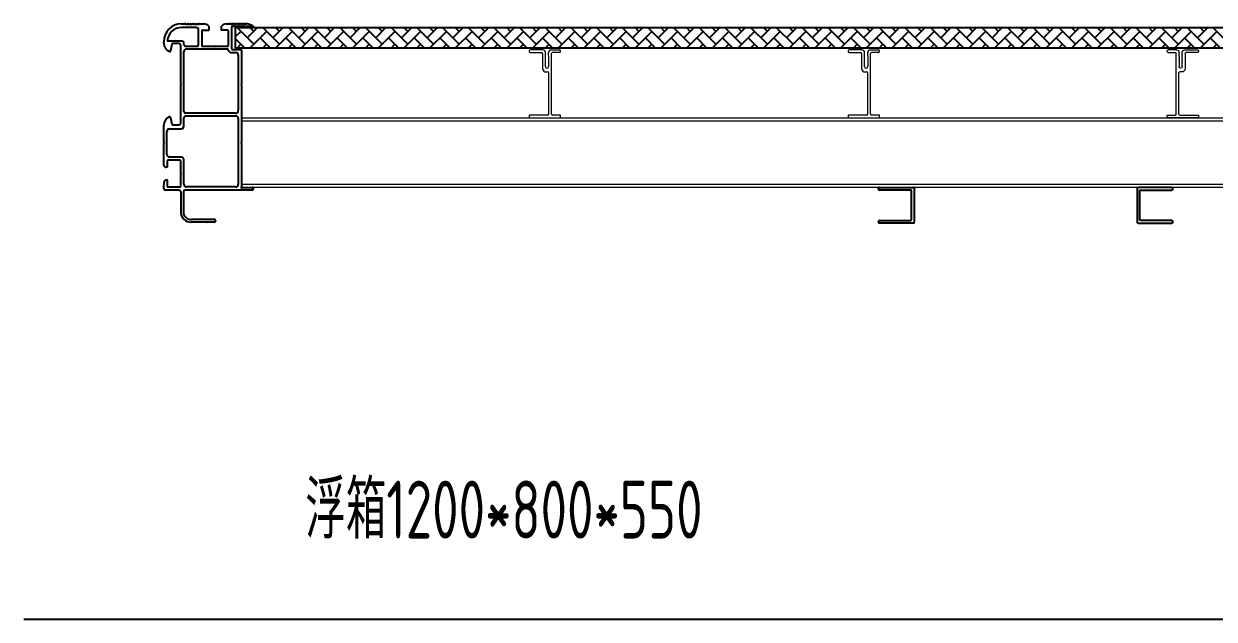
# Model space of a CAD drawing. Header units: millimetres. Extents: x -1714232 to -1367445, y 901519 to 1531173.
# Drawn here: x -1670104 to -1668772, y 920570 to 921236 of the extents above; entities that cross this region are included whole.
import ezdxf

# ---------------------------------------------------------------- set-up
doc = ezdxf.new("R2010")
doc.units = ezdxf.units.MM
doc.header["$LTSCALE"] = 1000
doc.layers.get('0').update_dxf_attribs({"linetype": 'CONTINUOUS'})
for name, color, linetype in [('_TCH_MASK', 7, 'CONTINUOUS'), ('PUB_DIM', 3, 'CONTINUOUS'), ('中实线', 1, 'CONTINUOUS'), ('粗实线', 3, 'CONTINUOUS'), ('结构', 1, 'CONTINUOUS')]:
    doc.layers.add(name, color=color, linetype=linetype)
doc.styles.get("Standard").update_dxf_attribs({"font": 'tssdeng.shx', "width": 0.7, "bigfont": 'hztxt.shx'})

# ---------------------------------------------------------------- blocks, each defined once
blk = doc.blocks.new('A$C49B369EF')
at = {"color": 8}
for p, q in [((4.041640294133686, 203.0425471271446), (20.5074635368801, 203.0425471271446)), ((22.50746353686554, 123.9999363086099), (22.50746353686554, 190.9999363086099))]:
    blk.add_line(p, q, dxfattribs=at)
at = {"color": 3}
for p, q in [((17.00346353683562, 35.9999363086099), (2.007634242123459, 35.9999363086099)), ((19.00346353683562, 33.9999363086099), (19.00346353683562, 11.99993630849349)), ((22.00346353683562, 33.9999363086099), (22.00346353685018, 11.99993630849349)), ((57.00363423996896, 2.999936308478937), (31.00346353683562, 2.999936308464385)), ((58.00363423996896, 1.999936308478937), (58.00363423996896, 0.9999363084789366)), ((47.41870617600216, -6.36914919596e-05), (31.00346353683562, -6.36915065115e-05)), ((57.00363423996896, -6.36914919596e-05), (48.58439160093258, -6.36914919596e-05))]:
    blk.add_line(p, q, dxfattribs=at)
at = {"color": 8, "ltscale": 0.5}
blk.add_arc((20.5074635368801, 201.0425471271446), 2, 0, 90, dxfattribs=at)
at = {"color": 3}
for centre, radius, start, end in [((2.007634242123459, 37.9999363086099), 2, 180, 270), ((17.00346353683562, 33.9999363086099), 2, 0, 90), ((31.00346353683562, 11.99993630849349), 12, 180, 270), ((31.00346353683562, 11.99993630849349), 9, 180, 270), ((57.00363423996896, 1.999936308478937), 1, 0, 90), ((57.00363423996896, 0.9999363084789366), 1, 270, 0)]:
    blk.add_arc(centre, radius, start, end, dxfattribs=at)
at = {"color": 3, "ltscale": 0.5}
blk.add_arc((24.00346353683562, 33.9999363086099), 2, 90, 180, dxfattribs=at)
at = {"layer": '中实线', "color": 8, "linetype": 'ByBlock', "ltscale": 0.5}
for p, q in [((36.00763423996978, 217.9999363084935), (20.00763423996978, 217.9999363084935)), ((20.00763423996978, 217.9999363084935), (20.00763423996978, 217.9999363084935)), ((39.00763423995522, 199.0028401345044), (39.00763423996978, 214.9999363084935)), ((4.041640294133686, 203.0425471271446), (4.041640294133686, 203.0425471271446)), ((22.5074635368801, 199.0158468110603), (22.5074635368801, 201.0425471271446)), ((24.50538249817328, 197.0158478937374), (37.0055532012484, 197.0028412171814)), ((25.50746353686554, 193.9999363086099), (70.60865475439641, 193.9999363086099)), ((75.50763423996978, 189.9999363086099), (80.50763423996978, 189.9999363086099)), ((83.50763423996978, 186.9999363086099), (83.50763423996978, 124.9999363086099)), ((80.50763423996978, 121.9999363086099), (24.50746353686554, 121.9999363086099)), ((22.50746353686554, 107.4991862687893), (22.50746353686554, 116.9999363086099)), ((24.50746353686554, 118.9999363086099), (80.50763423996978, 118.9999363086099)), ((83.50763423996978, 115.9999363086099), (83.50763423996978, 42.4999363086099)), ((3.507634242123459, 75.9999363086099), (3.507634242123459, 101.4991862687893)), ((6.507634242123459, 104.4991862687893), (19.50746353686554, 104.4991862687893)), ((19.50346353685018, 72.9999363086099), (6.507634242123459, 72.9999363086099)), ((22.50346353685018, 42.4999363086099), (22.50346353685018, 69.9999363086099)), ((80.50763423996978, 39.4999363086099), (25.50346353685018, 39.4999363086099))]:
    blk.add_line(p, q, dxfattribs=at)
for centre, radius, start, end in [((19.95658489779453, 202.0544280034956), 15.94559002169862, 89.81656891671368, 176.4472087725914), ((36.00763423996978, 214.9999363084935), 3, 0, 90), ((24.5074635368801, 199.0158468110603), 2, 180, 269.9403826222067), ((25.50746353686554, 190.9999363086099), 3, 90, 180), ((37.00763423995522, 199.0028401345044), 2, 269.9403826222067, 0), ((70.60865475439641, 191.9999363086099), 2, 11.53695903260269, 90), ((75.50763423996978, 192.9999363086099), 3, 191.5369590326027, 270), ((80.50763423996978, 186.9999363086099), 3, 0, 90), ((24.50746353686554, 123.9999363086099), 2, 180, 270), ((80.50763423996978, 124.9999363086099), 3, 270, 0), ((19.50746353686554, 107.4991862687893), 3, 270, 0), ((24.50746353686554, 116.9999363086099), 2, 90, 180), ((80.50763423996978, 115.9999363086099), 3, 0, 90), ((6.507634242123459, 101.4991862687893), 3, 90, 180), ((6.507634242123459, 75.9999363086099), 3, 180, 270), ((19.50346353685018, 69.9999363086099), 3, 0, 90), ((25.50346353685018, 42.4999363086099), 3, 180, 270), ((80.50763423996978, 42.4999363086099), 3, 270, 0)]:
    blk.add_arc(centre, radius, start, end, dxfattribs=at)
at = {"layer": '粗实线', "linetype": 'ByBlock', "ltscale": 0.5}
for p, q in [((20.00763423996978, 221.9999363084935), (24.72987251426093, 221.9999363084935)), ((24.72987251426093, 221.9999363085371), (22.36352504217939, 221.9999363085517)), ((39.89555794575426, 221.9999363084935), (45.00763423996978, 221.9999363084935)), ((42.50763423996978, 213.9999363084935), (42.50763423996978, 197.9999363086099)), ((43.50763423996978, 214.9999363084935), (50.30763423989993, 214.9999363084935)), ((50.50763423996978, 219.4999363084935), (50.50763423996978, 215.1999363085197)), ((64.50763423996978, 215.1999363084906), (64.50763423996978, 219.4999363084789)), ((71.50763423996978, 214.9999363084935), (64.70763424003962, 214.9999363084935)), ((70.00763423996978, 221.9999363084789), (75.11971053418529, 221.9999363084935)), ((72.50763423996978, 197.9999363086099), (72.50763423996978, 213.9999363084935)), ((76.00763423996978, 217.9999363115203), (76.00763423996978, 194.4999363086099)), ((99.80763424001634, 218.9999363115203), (77.00763423996978, 218.9999363115203)), ((90.28539596567862, 221.9999363085371), (92.65174343776016, 221.9999363085517)), ((100.0076342399698, 219.4999363084935), (100.0076342399698, 219.1999363115174)), ((0.0076342399697751, 200.4110826123942), (0.0076342399697751, 201.9999363084935)), ((17.00746355828596, 199.999186269255), (10.11250765685691, 199.999186269255)), ((9.128622618911322, 199.1779884843709), (7.7915192800574, 191.8203840585629)), ((19.00746353686554, 155.0827790210897), (19.00746353686554, 197.9991862849274)), ((43.50763423996978, 196.9999363086099), (56.92479152750457, 196.9999363086099)), ((57.06621288374299, 196.9413576648512), (57.36621288378956, 196.6413576648483)), ((57.64905559626641, 196.6413576648483), (57.94905559619656, 196.9413576648512)), ((58.09047695243498, 196.9999363086099), (71.50763423996978, 196.9999363086099)), ((77.00763423996978, 193.4999363086099), (86.00763423996978, 193.4999363086099)), ((87.00763423996978, 192.4999363086099), (87.00763423996978, 155.0827790210897)), ((19.00746353686554, 110.9991862687893), (19.00746353686554, 153.9170935961447)), ((19.36604218062712, 154.6413576648483), (19.06604218063876, 154.9413576648512)), ((19.06604218063876, 154.0585149523831), (19.36604218062712, 154.3585149523715)), ((86.94905559625477, 154.9413576648512), (86.6490555962082, 154.6413576648483)), ((86.6490555962082, 154.3585149523715), (86.94905559625477, 154.0585149523686)), ((87.00763423996978, 153.9170935961447), (87.00763423996978, 153.9170935961447)), ((87.00763423996978, 153.9170935961447), (87.00763423996978, 89.83240400117938)), ((0.0076342421234585, 89.83240400117938), (0.0076342421234585, 108.5872899264359)), ((7.7915192800574, 117.1779884794814), (9.128622618911322, 109.8203840536735)), ((10.11250765685691, 108.9991862687893), (17.00746353686554, 108.9991862687893)), ((0.0076342421234585, 74.41036614053883), (0.0076342421234585, 88.66671857621986)), ((0.3662128858850338, 89.39098264493805), (0.0662128858966753, 89.69098264494096)), ((0.0662128858966753, 88.80813993245829), (0.3662128858850338, 89.1081399324612)), ((86.94905559625477, 89.69098264494096), (86.6490555962082, 89.39098264493805)), ((86.6490555962082, 89.1081399324612), (86.94905559625477, 88.80813993245829)), ((87.00763423996978, 88.66671857621986), (87.00763423996978, 39.4999363086099)), ((0.0076342421234585, 63.9999363086099), (0.0076342421234585, 74.41036614053883)), ((4.007634242123459, 68.4999363086099), (4.007634242123459, 61.69993630860699)), ((18.00346353685018, 69.4999363086099), (5.007634242123459, 69.4999363086099)), ((19.00346353683562, 55.08277902110422), (19.00346353685018, 68.4999363086099)), ((3.807634242111817, 61.4999363086099), (2.507634242123459, 61.4999363086099)), ((19.00346353685018, 40.4999363086099), (19.00346353683562, 53.91709359611559)), ((19.36204218061175, 54.64135766484833), (19.06204218062339, 54.94135766485124)), ((19.06204218062339, 54.05851495236857), (19.36204218061175, 54.35851495237148)), ((0.0076342421234585, 37.9999363086099), (0.0076342421234585, 41.9999363086099)), ((2.507634242123459, 47.4999363086099), (3.807634242111817, 47.4999363086099)), ((4.007634242123459, 47.29993630861281), (4.007634242123459, 40.4999363086099)), ((99.00763423996978, 35.9999363086099), (24.00346353683562, 35.9999363086099)), ((87.50763423996978, 38.9999363086099), (99.00763423996978, 38.9999363086099)), ((100.0076342399698, 37.9999363086099), (100.0076342399698, 36.9999363086099))]:
    blk.add_line(p, q, dxfattribs=at)
at = {"layer": '粗实线', "color": 3, "linetype": 'ByBlock', "ltscale": 0.5}
for p, q in [((5.007634242123459, 39.4999363086099), (18.00346353685018, 39.4999363086099)), ((47.86012753217074, 0.3585149522550637), (47.56012753224059, 0.0585149522521533)), ((48.44297024469415, 0.0585149522521533), (48.14297024464759, 0.3585149522550637))]:
    blk.add_line(p, q, dxfattribs=at)
at = {"layer": '粗实线', "linetype": 'ByBlock', "ltscale": 0.5}
for centre, radius, start, end in [((20.00763423996978, 201.9999363084935), 20, 90, 180), ((43.50763423996978, 213.9999363084935), 1, 90, 180), ((45.33075312049186, 215.410797845645), 6.597056274850115, 38.3046627747095, 92.80742766467675), ((50.30763423994358, 215.1999363085197), 0.2000000000261934, 269.9999999883273, 0.2741084998425944), ((69.68451535944769, 215.4107978456304), 6.597056274851218, 87.19257233532325, 141.6953372252905), ((64.70763423999597, 215.1999363085197), 0.2000000000261934, 180.0000000083376, 270.0000000125065), ((71.50763423996978, 213.9999363084935), 1, 0, 90), ((77.00763423996978, 217.9999363115203), 1, 90, 180), ((92.07968883945432, 208.2449219467526), 13.76690475584647, 54.83942877317337, 92.38149055875793), ((99.80763423998724, 219.1999363114883), 0.1999999999825377, 270.0000000083376, 8.3376333e-09), ((9.85202939499868, 200.3611448243173), 9.844521814241014, 179.7093574657172, 251.9861042656578), ((10.11250765685691, 198.9991862692405), 1.000000000014552, 90, 169.6999999991812), ((17.00746355253796, 197.999186284942), 1.999999984327587, 359.9999999991662, 89.99999983491486), ((6.807634242111817, 191.9991862736933), 1.000000000014363, 270, 349.6999999991812), ((43.50763423996978, 197.9999363086099), 1, 180, 270), ((56.92479152750457, 196.7999363086128), 0.1999999999970896, 45, 90), ((57.50763424002798, 196.7827790210868), 0.2000000000015772, 225, 315), ((58.09047695243498, 196.7999363086128), 0.2000000000015772, 90, 135), ((71.50763423996978, 197.9999363086099), 1, 270, 0), ((77.00763423996978, 194.4999363086099), 1, 180, 270), ((86.00763423996978, 192.4999363086099), 1, 0, 90), ((19.20746353687719, 155.0827790211042), 0.200000000011867, 180.0000000041688, 225.0000000029478), ((19.20746353687719, 153.9170935961301), 0.2000000000116415, 134.9999999970522, 179.9999999958312), ((19.22462082438869, 154.4999363086099), 0.2000000000015772, 315, 45), ((86.79047695244662, 154.4999363086099), 0.2000000000015772, 135, 225), ((86.80763423998724, 155.0827790210315), 0.1999999999825377, 315.0000000176868, 1.66752665e-08), ((86.80763424001634, 153.9170935961884), 0.1999999999604182, 359.9999999874935, 44.99999998820881), ((10.08124162832974, 108.5355075754051), 10.07374047627335, 110.0422112819825, 179.7054794852076), ((6.784276295962627, 116.9855779673962), 1.025456110312392, 10.8147438023774, 98.71800721859617), ((10.11250765685691, 109.9991862688039), 1.000000000014363, 190.3000000008188, 270), ((17.00746353686554, 110.9991862687893), 2, 270, 0), ((0.2076342421351001, 89.83240400119394), 0.200000000011867, 180.0000000041688, 225.0000000029478), ((0.2076342421351001, 88.66671857620531), 0.2000000000116415, 134.9999999970522, 179.9999999958312), ((0.224791529646609, 89.24956128869962), 0.2000000000015772, 315, 45), ((86.79047695244662, 89.24956128869962), 0.2000000000015772, 135, 225), ((86.80763423998724, 89.83240400112118), 0.1999999999825377, 315.0000000176868, 1.66752665e-08), ((86.80763423998724, 88.66671857627807), 0.1999999999809977, 359.9999999833248, 44.99999998231322), ((5.007634242123459, 68.4999363086099), 1, 90, 180), ((18.00346353685018, 68.4999363086099), 1, 0, 90), ((2.507634242123459, 63.9999363086099), 2.5, 180, 270), ((3.807634242126369, 61.69993630860699), 0.1999999999970896, 269.9999999958312, 0), ((19.20346353686182, 55.08277902110422), 0.200000000011867, 180.0000000041688, 225.0000000029478), ((19.20346353686182, 53.91709359611559), 0.2000000000116415, 134.9999999970522, 179.9999999958312), ((19.22062082437333, 54.4999363086099), 0.2000000000015772, 315, 45), ((6.596772704971954, 42.32305518913199), 6.597056274850115, 128.3046627747095, 182.8074276646767), ((3.807634242126369, 47.29993630861281), 0.1999999999970896, 0, 90.00000000416884), ((5.007634242123459, 40.4999363086099), 1, 180, 270), ((18.00346353685018, 40.4999363086099), 1, 270, 0), ((87.00763423996978, 38.9999363086099), 0.5, 90, 0), ((99.00763423996978, 37.9999363086099), 1, 0, 90), ((99.00763423996978, 36.9999363086099), 1, 270, 0)]:
    blk.add_arc(centre, radius, start, end, dxfattribs=at)
at = {"layer": '粗实线', "color": 3, "linetype": 'ByBlock', "ltscale": 0.5}
for centre, radius, start, end in [((47.41870617600216, 0.1999363084905781), 0.2000000000015772, 270, 315), ((48.00154888840916, 0.2170935960166389), 0.2000000000015772, 45, 135), ((48.58439160093258, 0.1999363084905781), 0.1999999999970896, 225, 270)]:
    blk.add_arc(centre, radius, start, end, dxfattribs=at)
at = {"layer": '结构', "color": 3, "linetype": 'ByBlock', "ltscale": 0.5}
for p, q in [((24.8712938670069, 221.9413576683146), (25.17129387380555, 221.4783576759655)), ((25.45413658302277, 221.4783576759655), (25.75413659401238, 221.9413576692459)), ((25.89555794605985, 221.9999363085371), (26.7298725140281, 221.9999363085371)), ((26.8712938670069, 221.9413576683146), (27.17129387380555, 221.4783576759655)), ((27.45413658302277, 221.4783576759655), (27.75413659401238, 221.9413576692459)), ((27.89555794605985, 221.9999363085371), (28.7298725140281, 221.9999363085371)), ((28.8712938670069, 221.9413576683146), (29.17129387380555, 221.4783576759655)), ((29.45413658302277, 221.4783576759655), (29.75413659401238, 221.9413576692459)), ((29.89555794605985, 221.9999363085371), (30.7298725140281, 221.9999363085371)), ((30.8712938670069, 221.9413576683146), (31.17129387380555, 221.4783576759655)), ((31.45413658302277, 221.4783576759655), (31.75413659401238, 221.9413576692459)), ((31.89555794605985, 221.9999363085371), (32.7298725140281, 221.9999363085371)), ((32.8712938670069, 221.9413576683146), (33.17129387380555, 221.4783576759655)), ((33.45413658302277, 221.4783576759655), (33.75413659401238, 221.9413576692459)), ((33.89555794605985, 221.9999363085371), (34.7298725140281, 221.9999363085371)), ((34.8712938670069, 221.9413576683146), (35.17129387380555, 221.4783576759655)), ((35.45413658302277, 221.4783576759655), (35.75413659401238, 221.9413576692459)), ((35.89555794605985, 221.9999363085371), (36.7298725140281, 221.9999363085371)), ((36.8712938670069, 221.9413576683146), (37.17129387380555, 221.4783576759655)), ((37.45413658302277, 221.4783576759655), (37.75413659401238, 221.9413576692459)), ((37.89555794605985, 221.9999363085371), (38.7298725140281, 221.9999363085371)), ((38.8712938670069, 221.9413576683146), (39.17129387380555, 221.4783576759655)), ((39.45413658302277, 221.4783576759655), (39.75413659401238, 221.9413576692459)), ((39.89555794605985, 221.9999363085371), (41.7201707335189, 221.9999363085371)), ((75.1197105338797, 221.9999363085371), (73.29509774642065, 221.9999363085371)), ((75.56113189691678, 221.4783576759655), (75.26113188592717, 221.9413576692459)), ((76.14397461293265, 221.9413576683146), (75.843974606134, 221.4783576759655)), ((77.1197105338797, 221.9999363085371), (76.28539596591145, 221.9999363085371)), ((77.56113189691678, 221.4783576759655), (77.26113188592717, 221.9413576692459)), ((78.14397461293265, 221.9413576683146), (77.843974606134, 221.4783576759655)), ((79.1197105338797, 221.9999363085371), (78.28539596591145, 221.9999363085371)), ((79.56113189691678, 221.4783576759655), (79.26113188592717, 221.9413576692459)), ((80.14397461293265, 221.9413576683146), (79.843974606134, 221.4783576759655)), ((81.1197105338797, 221.9999363085371), (80.28539596591145, 221.9999363085371)), ((81.56113189691678, 221.4783576759655), (81.26113188592717, 221.9413576692459)), ((82.14397461293265, 221.9413576683146), (81.843974606134, 221.4783576759655)), ((83.1197105338797, 221.9999363085371), (82.28539596591145, 221.9999363085371)), ((83.56113189691678, 221.4783576759655), (83.26113188592717, 221.9413576692459)), ((84.14397461293265, 221.9413576683146), (83.843974606134, 221.4783576759655)), ((85.1197105338797, 221.9999363085371), (84.28539596591145, 221.9999363085371)), ((85.56113189691678, 221.4783576759655), (85.26113188592717, 221.9413576692459)), ((86.14397461293265, 221.9413576683146), (85.843974606134, 221.4783576759655)), ((87.1197105338797, 221.9999363085371), (86.28539596591145, 221.9999363085371)), ((87.56113189691678, 221.4783576759655), (87.26113188592717, 221.9413576692459)), ((88.14397461293265, 221.9413576683146), (87.843974606134, 221.4783576759655)), ((89.1197105338797, 221.9999363085371), (88.28539596591145, 221.9999363085371)), ((89.56113189691678, 221.4783576759655), (89.26113188592717, 221.9413576692459)), ((90.14397461293265, 221.9413576683146), (89.843974606134, 221.4783576759655))]:
    blk.add_line(p, q, dxfattribs=at)
for centre, radius, start, end in [((24.72987251426093, 221.7999363084236), 0.2000000001135049, 45.00000144736908, 90.00000006670106), ((25.31271522841416, 221.6197790309961), 0.1999999979950745, 225.0000000848966, 314.9999999151034), ((25.89555794575426, 221.7999363086128), 0.199999999929549, 89.99999991328863, 134.9999981988951), ((26.72987251426093, 221.7999363084236), 0.2000000001135049, 45.00000144736908, 90.00000006670106), ((27.31271522841416, 221.6197790309961), 0.1999999979950745, 225.0000000848966, 314.9999999151034), ((27.89555794575426, 221.7999363086128), 0.199999999929549, 89.99999991328863, 134.9999981988951), ((28.72987251426093, 221.7999363084236), 0.2000000001135049, 45.00000144736908, 90.00000006670106), ((29.31271522841416, 221.6197790309961), 0.1999999979950745, 225.0000000848966, 314.9999999151034), ((29.89555794575426, 221.7999363086128), 0.199999999929549, 89.99999991328863, 134.9999981988951), ((30.72987251426093, 221.7999363084236), 0.2000000001135049, 45.00000144736908, 90.00000006670106), ((31.31271522841416, 221.6197790309961), 0.1999999979950745, 225.0000000848966, 314.9999999151034), ((31.89555794575426, 221.7999363086128), 0.199999999929549, 89.99999991328863, 134.9999981988951), ((32.72987251426093, 221.7999363084236), 0.2000000001135049, 45.00000144736908, 90.00000006670106), ((33.31271522841416, 221.6197790309961), 0.1999999979950745, 225.0000000848966, 314.9999999151034), ((33.89555794575426, 221.7999363086128), 0.199999999929549, 89.99999991328863, 134.9999981988951), ((34.72987251426093, 221.7999363084236), 0.2000000001135049, 45.00000144736908, 90.00000006670106), ((35.31271522841416, 221.6197790309961), 0.1999999979950745, 225.0000000848966, 314.9999999151034), ((35.89555794575426, 221.7999363086128), 0.199999999929549, 89.99999991328863, 134.9999981988951), ((36.72987251426093, 221.7999363084236), 0.2000000001135049, 45.00000144736908, 90.00000006670106), ((37.31271522841416, 221.6197790309961), 0.1999999979950745, 225.0000000848966, 314.9999999151034), ((37.89555794575426, 221.7999363086128), 0.199999999929549, 89.99999991328863, 134.9999981988951), ((38.72987251426093, 221.7999363084236), 0.2000000001135049, 45.00000144736908, 90.00000006670106), ((39.31271522841416, 221.6197790309961), 0.1999999979950745, 225.0000000848966, 314.9999999151034), ((39.89555794575426, 221.7999363086128), 0.199999999929549, 89.99999991328863, 134.9999981988951), ((75.11971053418529, 221.7999363086128), 0.199999999929549, 45.00000180110489, 90.00000008754515), ((75.70255325152539, 221.6197790309961), 0.1999999979950745, 225.0000000854862, 314.9999999145139), ((76.28539596567862, 221.7999363084236), 0.2000000001135049, 89.99999993329894, 134.9999985526309), ((77.11971053418529, 221.7999363086128), 0.199999999929549, 45.00000180110489, 90.00000008754515), ((77.70255325152539, 221.6197790309961), 0.1999999979950745, 225.0000000854862, 314.9999999145139), ((78.28539596567862, 221.7999363084236), 0.2000000001135049, 89.99999993329894, 134.9999985526309), ((79.11971053418529, 221.7999363086128), 0.199999999929549, 45.00000180110489, 90.00000008754515), ((79.70255325152539, 221.6197790309961), 0.1999999979950745, 225.0000000854862, 314.9999999145139), ((80.28539596567862, 221.7999363084236), 0.2000000001135049, 89.99999993329894, 134.9999985526309), ((81.11971053418529, 221.7999363086128), 0.199999999929549, 45.00000180110489, 90.00000008754515), ((81.70255325152539, 221.6197790309961), 0.1999999979950745, 225.0000000854862, 314.9999999145139), ((82.28539596567862, 221.7999363084236), 0.2000000001135049, 89.99999993329894, 134.9999985526309), ((83.11971053418529, 221.7999363086128), 0.199999999929549, 45.00000180110489, 90.00000008754515), ((83.70255325152539, 221.6197790309961), 0.1999999979950745, 225.0000000854862, 314.9999999145139), ((84.28539596567862, 221.7999363084236), 0.2000000001135049, 89.99999993329894, 134.9999985526309), ((85.11971053418529, 221.7999363086128), 0.199999999929549, 45.00000180110489, 90.00000008754515), ((85.70255325152539, 221.6197790309961), 0.1999999979950745, 225.0000000854862, 314.9999999145139), ((86.28539596567862, 221.7999363084236), 0.2000000001135049, 89.99999993329894, 134.9999985526309), ((87.11971053418529, 221.7999363086128), 0.199999999929549, 45.00000180110489, 90.00000008754515), ((87.70255325152539, 221.6197790309961), 0.1999999979950745, 225.0000000854862, 314.9999999145139), ((88.28539596567862, 221.7999363084236), 0.2000000001135049, 89.99999993329894, 134.9999985526309), ((89.11971053418529, 221.7999363086128), 0.199999999929549, 45.00000180110489, 90.00000008754515), ((89.70255325152539, 221.6197790309961), 0.1999999979950745, 225.0000000854862, 314.9999999145139), ((90.28539596567862, 221.7999363084236), 0.2000000001135049, 89.99999993329894, 134.9999985526309)]:
    blk.add_arc(centre, radius, start, end, dxfattribs=at)
blk = doc.blocks.new('A$C4B927DFE')
at = {"color": 0, "lineweight": 5}
for p, q in [((-40.61632898985408, 66.89367115456844), (-40.61632898985408, 67.89367115549976)), ((-53.8663289884571, 64.44367115624482), (-53.8663289884571, 65.89375880971782)), ((-56.94495886238292, 44.06524403073126), (-54.61632898938842, 44.06524403073126))]:
    blk.add_line(p, q, dxfattribs=at)
at = {"color": 0, "lineweight": 0, "ltscale": 0.5}
blk.add_arc((-56.60941695002839, 48.12204441621725), 4.07065323290344, 190.1527575229837, 265.2717727548824, dxfattribs=at)
at = {"layer": '结构', "color": 0, "linetype": 'ByBlock', "lineweight": 0, "ltscale": 0.5}
for p, q in [((-75.61632898892277, 67.89367115549976), (-75.61632898892277, 66.89367115456844)), ((-60.36632898892276, 68.89367115456844), (-74.61632898892275, 68.89367115549976)), ((-50.86632898985408, 68.89367115456844), (-41.61632898985408, 68.89367115549976)), ((-74.61632898892275, 65.89367115549976), (-61.61632898938842, 65.89367115549976)), ((-60.61632898938842, 64.89367115549976), (-60.61632898938842, 47.40449744768556)), ((-57.76632899022661, 64.19367115624482), (-57.36632899031974, 64.44367115624482)), ((-57.36632899031974, 63.94367115624482), (-57.76632899022661, 64.19367115624482)), ((-57.76632898929529, 62.39367115549975), (-57.36632899031974, 62.64367115456843)), ((-57.36632899031974, 62.14367115549975), (-57.76632898929529, 62.39367115549975)), ((-57.76632898929529, 60.5936711547547), (-57.36632898938842, 60.8436711547547)), ((-57.36632898938842, 60.3436711547547), (-57.76632898929529, 60.5936711547547)), ((-57.76632898929529, 58.79367115494097), (-57.36632898938842, 59.04367115494096)), ((-57.36632898938842, 58.54367115494096), (-57.76632898929529, 58.79367115494097)), ((-57.76632898929529, 56.99367115512723), (-57.36632898938842, 57.24367115512723)), ((-57.36632898938842, 56.74367115512723), (-57.76632898929529, 56.99367115512723)), ((-57.76632898929529, 55.19367115531349), (-57.36632898938842, 55.4436711553135)), ((-57.36632898938842, 54.9436711553135), (-57.76632898929529, 55.19367115531349)), ((-57.76632898929529, 53.39367115549975), (-57.36632898938842, 53.64367115549975)), ((-57.36632898938842, 53.14367115549975), (-57.76632898929529, 53.39367115549975)), ((-57.36632899031974, 64.44367115624482), (-57.36632899031974, 65.89375880971782)), ((-57.36632899031974, 62.64367115456843), (-57.36632899031974, 63.94367115624482)), ((-57.36632898938842, 60.8436711547547), (-57.36632899031974, 62.14367115549975)), ((-57.36632898938842, 59.04367115494096), (-57.36632898938842, 60.3436711547547)), ((-57.36632898938842, 57.24367115512723), (-57.36632898938842, 58.54367115494096)), ((-57.36632898938842, 55.4436711553135), (-57.36632898938842, 56.74367115512723)), ((-57.36632898938842, 53.64367115549975), (-57.36632898938842, 54.9436711553135)), ((-53.46632898855022, 64.19367115624482), (-53.8663289884571, 64.44367115624482)), ((-53.8663289884571, 63.94367115624482), (-53.46632898855022, 64.19367115624482)), ((-53.8663289884571, 62.64367115456843), (-53.8663289884571, 63.94367115624482)), ((-53.46632898948155, 62.39367115549975), (-53.8663289884571, 62.64367115456843)), ((-53.8663289884571, 62.14367115549975), (-53.46632898948155, 62.39367115549975)), ((-53.86632898938842, 62.24367115512723), (-53.86632898938842, 61.94367115531349)), ((-53.86632898938842, 61.94367115531349), (-53.46632898948155, 61.6936711553135)), ((-53.46632898948155, 61.6936711553135), (-53.86632898938842, 61.44367115531349)), ((-53.86632898938842, 61.44367115531349), (-53.86632898938842, 60.14367115549975)), ((-53.86632898938842, 60.14367115549975), (-53.46632898948155, 59.89367115549975)), ((-53.46632898948155, 59.89367115549975), (-53.86632898938842, 59.64367115549975)), ((-53.86632898938842, 59.64367115549975), (-53.86632898938842, 58.3436711547547)), ((-53.86632898938842, 58.3436711547547), (-53.46722109732218, 58.09422872267896)), ((-53.46722109732218, 58.09422872267896), (-53.86632898938842, 57.8436711547547)), ((-53.86632898938842, 57.8436711547547), (-53.86632898938842, 56.54367115494096)), ((-53.86632898938842, 56.54367115494096), (-53.46632898948155, 56.29367115494097)), ((-53.46632898948155, 56.29367115494097), (-53.86632898938842, 56.04367115494096)), ((-53.86632898938842, 56.04367115494096), (-53.86632898938842, 54.74367115512723)), ((-53.86632898938842, 54.74367115512723), (-53.46632898948155, 54.49367115512723)), ((-53.46632898948155, 54.49367115512723), (-53.86632898938842, 54.24367115512723)), ((-53.86632898938842, 54.24367115512723), (-53.86632898938842, 52.9436711553135)), ((-50.61632898938842, -3.106328844500239), (-50.61632898938842, 64.89367115549976)), ((-41.61632898985408, 65.89367115549976), (-49.61632898938842, 65.89367115549976)), ((-57.76632898929529, 51.59367115568603), (-57.36632898938842, 51.84367115568602)), ((-57.36632898938842, 51.34367115568602), (-57.76632898929529, 51.59367115568603)), ((-57.36632898938842, 51.84367115568602), (-57.36632898938842, 53.14367115549975)), ((-57.36632898938842, 53.14367115549975), (-57.36632898938842, 53.14367115549975)), ((-57.36632898938842, 50.09367115568602), (-57.36632898938842, 51.34367115568602)), ((-53.86632898938842, 52.9436711553135), (-53.46632898948155, 52.69367115531349)), ((-53.46632898948155, 52.69367115531349), (-53.86632898938842, 52.4436711553135)), ((-53.86632898938842, 52.4436711553135), (-53.86632898938842, 51.14367115549975)), ((-53.86632898938842, 51.14367115549975), (-53.46632898948155, 50.89367115549975)), ((-53.46632898948155, 50.89367115549975), (-53.86632898938842, 50.64367115549975)), ((-53.86632898938842, 50.64367115549975), (-53.86632898938842, 50.09367115568602)), ((-53.61632898938842, -3.106328844500239), (-53.61632898938842, 43.06524403073126)), ((-75.61632898892277, -4.606328844500238), (-75.61632898892277, -6.606328844500237)), ((-54.61632898938842, -4.106328844500239), (-75.11632898892277, -4.106328844500239)), ((-75.11632898892277, -7.106328844500237), (-41.11632898938842, -7.106328844500237)), ((-41.11632898938842, -4.106328844500239), (-49.61632898938842, -4.106328844485688)), ((-40.61632898938841, -6.606328844500237), (-40.61632898938841, -4.606328844500238))]:
    blk.add_line(p, q, dxfattribs=at)
for centre, radius, start, end in [((-74.61632898892275, 67.89367115549976), 1, 90, 180), ((-74.61632898938842, 66.8936711550341), 0.9999999995343388, 180.0000000266804, 270.0000000266804), ((-60.3662413363345, 65.89375880974693), 2.999912346087512, 359.9999999991662, 90.00167409003798), ((-50.86641664232592, 65.89375880974693), 2.999912346087512, 89.99832591663213, 180.0000000008337), ((-41.61632898985408, 67.89367115549976), 1, 0, 90), ((-41.61632898938842, 66.8936711550341), 0.9999999995343388, 269.9999999733196, 359.9999999733196), ((-61.61632898938842, 64.89367115549976), 1, 0, 90), ((-49.61632898938842, 64.89367115549976), 1, 90, 180), ((-55.61632898938842, 50.09367115568602), 1.75, 180, 0), ((-54.61632898938842, 43.06524403073126), 1, 0, 90), ((-75.11632898892277, -4.606328844500238), 0.5, 90, 180), ((-75.11632898892277, -6.606328844500237), 0.5, 180, 270), ((-54.61632898938842, -3.106328844500239), 1, 270, 0), ((-49.61632898938842, -3.106328844500239), 1, 180, 270), ((-41.11632898938842, -4.606328844514791), 0.500000000014552, 1.6675267e-09, 89.99999999332991), ((-41.11632898938842, -6.606328844514791), 0.4999999999854481, 269.9999999933299, 1.6675267e-09)]:
    blk.add_arc(centre, radius, start, end, dxfattribs=at)
blk = doc.blocks.new('555')
at = {"color": 31}
for p, q in [((447973.9255514813, -94562.68440450904), (450812.5689948395, -94562.68440450905)), ((447973.9255514814, -94585.68440459404), (447973.9255514814, -94562.68440450905)), ((447994.1565232985, -94581.36861434588), (447975.4723134618, -94562.6844045091)), ((447986.9723232986, -94574.1844045522), (447998.4723233416, -94562.68440450917)), ((447994.1565232985, -94567.00020455221), (447989.8407232555, -94562.68440450914)), ((448022.8933428859, -94581.36861434588), (448004.2091330492, -94562.68440450914)), ((448015.7091428859, -94574.18440455217), (448027.209142929, -94562.68440450911)), ((448015.709142886, -94574.18440455223), (448027.2091429291, -94562.68440450913)), ((448022.8933428858, -94567.0002045521), (448018.5775428428, -94562.68440450903)), ((448022.893342886, -94567.00020455223), (448018.5775428429, -94562.68440450913)), ((448051.6301624733, -94581.36861434583), (448032.9459526365, -94562.68440450905)), ((448051.6301624734, -94581.36861434589), (448032.9459526366, -94562.68440450913)), ((448044.4459624733, -94574.18440455216), (448055.9459625164, -94562.68440450913)), ((448051.6301624733, -94567.00020455217), (448047.3143624302, -94562.6844045091)), ((448051.6301624734, -94567.00020455217), (448047.3143624302, -94562.68440450908)), ((448080.3669820607, -94581.36861434583), (448061.682772224, -94562.6844045091)), ((448073.1827820607, -94574.18440455213), (448084.6827821038, -94562.68440450907)), ((448073.1827820608, -94574.18440455219), (448084.6827821038, -94562.68440450908)), ((448080.3669820606, -94567.00020455205), (448076.0511820175, -94562.68440450898)), ((448080.3669820608, -94567.00020455218), (448076.0511820177, -94562.68440450908)), ((448109.1038016481, -94581.36861434579), (448090.4195918113, -94562.68440450901)), ((448109.1038016481, -94581.36861434585), (448090.4195918114, -94562.68440450908)), ((448101.9196016481, -94574.18440455211), (448113.4196016911, -94562.68440450908)), ((448109.1038016481, -94567.00020455213), (448104.788001605, -94562.68440450905)), ((448109.1038016481, -94567.00020455213), (448104.788001605, -94562.68440450904)), ((448137.8406212355, -94581.36861434579), (448119.1564113988, -94562.68440450905)), ((448130.6564212355, -94574.18440455214), (448142.1564212786, -94562.68440450904)), ((448137.8406212355, -94567.00020455214), (448133.5248211924, -94562.68440450904)), ((448166.5774408229, -94581.3686143458), (448147.8932309861, -94562.68440450904)), ((448159.3932408229, -94574.18440455216), (448170.8932408661, -94562.68440450904)), ((448166.5774408229, -94567.00020455208), (448162.2616407798, -94562.684404509)), ((448195.3142604104, -94581.36861434583), (448176.6300505736, -94562.68440450904)), ((448188.1300604104, -94574.18440455211), (448199.6300604535, -94562.68440450905)), ((448195.3142604104, -94567.00020455213), (448190.9984603673, -94562.68440450904)), ((448224.0510799978, -94581.36861434582), (448205.366870161, -94562.684404509)), ((448216.8668799978, -94574.18440455211), (448228.3668800409, -94562.68440450904)), ((448224.0510799977, -94567.00020455207), (448219.7352799547, -94562.684404509)), ((448252.7878995851, -94581.36861434582), (448234.1036897484, -94562.68440450904)), ((448245.6036995852, -94574.18440455213), (448257.1036996283, -94562.68440450905)), ((448252.7878995851, -94567.0002045521), (448248.472099542, -94562.684404509)), ((448281.5247191726, -94581.36861434582), (448262.8405093357, -94562.68440450901)), ((448274.3405191727, -94574.18440455213), (448285.8405192157, -94562.68440450908)), ((448281.5247191726, -94567.00020455211), (448277.2089191295, -94562.68440450903)), ((448310.26153876, -94581.3686143458), (448291.5773289232, -94562.68440450901)), ((448303.0773387601, -94574.1844045521), (448314.5773388032, -94562.68440450904)), ((448310.26153876, -94567.0002045521), (448305.9457387169, -94562.68440450905)), ((448338.9983583474, -94581.3686143458), (448320.3141485106, -94562.68440450898)), ((448331.8141583476, -94574.18440455211), (448343.3141583906, -94562.68440450908)), ((448338.9983583474, -94567.00020455208), (448334.6825583043, -94562.68440450901)), ((448367.7351779348, -94581.36861434583), (448349.050968098, -94562.68440450905)), ((448360.5509779349, -94574.18440455213), (448372.0509779779, -94562.68440450908)), ((448367.7351779348, -94567.00020455211), (448363.4193778918, -94562.68440450905)), ((448396.4719975222, -94581.36861434582), (448377.7877876854, -94562.68440450901)), ((448389.2877975223, -94574.18440455213), (448400.7877975654, -94562.68440450904)), ((448396.4719975222, -94567.00020455211), (448392.1561974791, -94562.68440450903)), ((448425.2088171096, -94581.36861434579), (448406.5246072728, -94562.684404509)), ((448418.0246171097, -94574.18440455214), (448429.5246171528, -94562.68440450908)), ((448425.2088171097, -94567.00020455217), (448420.8930170666, -94562.68440450904)), ((448453.9456366971, -94581.36861434583), (448435.2614268604, -94562.68440450904)), ((448446.7614366972, -94574.18440455211), (448458.2614367402, -94562.68440450904)), ((448453.9456366971, -94567.00020455211), (448449.629836654, -94562.684404509)), ((448482.6824562845, -94581.36861434582), (448463.9982464476, -94562.68440450895)), ((448475.4982562846, -94574.18440455213), (448486.9982563277, -94562.68440450905)), ((448482.6824562845, -94567.00020455207), (448478.3666562414, -94562.68440450897)), ((448511.419275872, -94581.36861434585), (448492.7350660352, -94562.68440450904)), ((448504.235075872, -94574.18440455211), (448515.7350759151, -94562.68440450904)), ((448511.4192758719, -94567.0002045521), (448507.1034758288, -94562.684404509)), ((448540.1560954594, -94581.36861434579), (448521.4718856225, -94562.684404509)), ((448532.9718954595, -94574.18440455214), (448544.4718955025, -94562.68440450908)), ((448540.1560954594, -94567.00020455205), (448535.8402954163, -94562.68440450897)), ((448568.8929150468, -94581.3686143458), (448550.2087052101, -94562.68440450901)), ((448561.7087150469, -94574.18440455211), (448573.20871509, -94562.68440450905)), ((448568.8929150468, -94567.00020455205), (448564.5771150037, -94562.68440450903)), ((448597.6297346342, -94581.36861434579), (448578.9455247975, -94562.68440450905)), ((448590.4455346343, -94574.18440455211), (448601.9455346773, -94562.68440450908)), ((448597.6297346342, -94567.00020455204), (448593.3139345911, -94562.68440450897)), ((448626.3665542217, -94581.36861434579), (448607.6823443849, -94562.68440450903)), ((448619.1823542217, -94574.18440455213), (448630.6823542647, -94562.68440450908)), ((448626.3665542217, -94567.00020455211), (448622.0507541786, -94562.68440450905)), ((448655.103373809, -94581.36861434577), (448636.4191639723, -94562.68440450905)), ((448647.9191738091, -94574.18440455214), (448659.4191738522, -94562.68440450901)), ((448655.1033738091, -94567.0002045521), (448650.787573766, -94562.68440450901)), ((448683.8401933966, -94581.36861434583), (448665.1559835597, -94562.684404509)), ((448676.6559933965, -94574.18440455214), (448688.1559934397, -94562.68440450904)), ((448683.8401933965, -94567.00020455208), (448679.5243933534, -94562.68440450901)), ((448712.577012984, -94581.36861434582), (448693.8928031472, -94562.68440450904)), ((448705.392812984, -94574.18440455213), (448716.8928130271, -94562.68440450905)), ((448712.5770129839, -94567.00020455211), (448708.2612129409, -94562.68440450904)), ((448741.3138325713, -94581.3686143458), (448722.6296227345, -94562.684404509)), ((448734.1296325714, -94574.18440455211), (448745.6296326145, -94562.68440450905)), ((448741.3138325713, -94567.00020455205), (448736.9980325282, -94562.68440450895)), ((448770.0506521588, -94581.36861434585), (448751.366442322, -94562.68440450904)), ((448762.8664521588, -94574.18440455213), (448774.3664522019, -94562.68440450905)), ((448770.0506521588, -94567.00020455213), (448765.7348521157, -94562.684404509)), ((448798.7874717462, -94581.36861434579), (448780.1032619094, -94562.684404509)), ((448791.6032717463, -94574.18440455213), (448803.1032717893, -94562.68440450904)), ((448798.7874717462, -94567.00020455211), (448794.4716717031, -94562.68440450904)), ((448827.5242913336, -94581.36861434579), (448808.8400814968, -94562.68440450901)), ((448820.3400913337, -94574.18440455211), (448831.8400913767, -94562.68440450904)), ((448827.5242913336, -94567.00020455213), (448823.2084912905, -94562.68440450905)), ((448856.261110921, -94581.36861434583), (448837.5769010842, -94562.68440450903)), ((448849.0769109211, -94574.18440455213), (448860.5769109641, -94562.68440450908)), ((448856.261110921, -94567.00020455207), (448851.9453108779, -94562.68440450901)), ((448884.9979305084, -94581.36861434582), (448866.3137206716, -94562.68440450905)), ((448877.8137305085, -94574.18440455214), (448889.3137305516, -94562.6844045091)), ((448884.9979305084, -94567.0002045521), (448880.6821304653, -94562.68440450897)), ((448913.7347500958, -94581.3686143458), (448895.050540259, -94562.68440450901)), ((448906.5505500959, -94574.18440455214), (448918.050550139, -94562.68440450904)), ((448913.7347500959, -94567.00020455214), (448909.4189500528, -94562.68440450905)), ((448942.4715696833, -94581.36861434583), (448923.7873598465, -94562.68440450905)), ((448935.2873696833, -94574.18440455214), (448946.7873697264, -94562.68440450907)), ((448942.4715696833, -94567.00020455215), (448938.1557696402, -94562.68440450904)), ((448971.2083892707, -94581.36861434586), (448952.5241794338, -94562.68440450901)), ((448964.0241892708, -94574.18440455208), (448975.5241893139, -94562.68440450901)), ((448971.2083892706, -94567.0002045521), (448966.8925892275, -94562.684404509)), ((448999.9452088582, -94581.36861434589), (448981.2609990214, -94562.68440450904)), ((448992.7610088582, -94574.18440455208), (449004.2610089013, -94562.68440450901)), ((448999.9452088581, -94567.00020455213), (448995.629408815, -94562.68440450904)), ((449028.6820284456, -94581.36861434583), (449009.9978186088, -94562.68440450904)), ((449021.4978284456, -94574.18440455213), (449032.9978284887, -94562.68440450905)), ((449028.6820284456, -94567.00020455213), (449024.3662284025, -94562.68440450901)), ((449057.4188480329, -94581.36861434579), (449038.7346381962, -94562.684404509)), ((449050.234648033, -94574.18440455214), (449061.7346480761, -94562.68440450905)), ((449057.4188480329, -94567.00020455205), (449053.1030479899, -94562.68440450898)), ((449086.1556676204, -94581.3686143458), (449067.4714577837, -94562.68440450907)), ((447973.9255514813, -94572.8627665757), (447979.7881184017, -94567.00019965536)), ((447984.103903753, -94585.68440459411), (447973.9255514813, -94575.50605232244)), ((447989.8407330504, -94585.68440459414), (448008.5249379891, -94567.00019965538)), ((448012.8407233405, -94585.68440459411), (448001.3407281954, -94574.18440944907)), ((448022.8933428859, -94581.36861434585), (448007.7668492975, -94566.24212075748)), ((448007.7668492974, -94567.75828834697), (448008.5249379891, -94567.00019965535)), ((448018.5775526377, -94585.6844045941), (448037.2617575765, -94567.00019965532)), ((448018.5775526378, -94585.68440459415), (448037.2617575766, -94567.00019965533)), ((448041.5775429278, -94585.68440459407), (448030.0775477827, -94574.18440944895)), ((448041.5775429279, -94585.6844045941), (448030.0775477829, -94574.18440944908)), ((448047.3143722251, -94585.6844045941), (448065.9985771639, -94567.00019965533)), ((448070.3143625152, -94585.68440459407), (448058.8143673702, -94574.18440944902)), ((448080.3669820607, -94581.3686143458), (448065.2404884723, -94566.24212075744)), ((448065.2404884722, -94567.75828834693), (448065.9985771638, -94567.0001996553)), ((448076.0511918125, -94585.68440459405), (448094.7353967513, -94567.00019965527)), ((448076.0511918126, -94585.68440459411), (448094.7353967514, -94567.00019965529)), ((448099.0511821026, -94585.68440459402), (448087.5511869575, -94574.1844094489)), ((448099.0511821026, -94585.68440459405), (448087.5511869576, -94574.18440944904)), ((448104.7880113999, -94585.68440459405), (448123.4722163387, -94567.00019965529)), ((448127.78800169, -94585.68440459402), (448116.2880065449, -94574.18440944898)), ((448133.5248309873, -94585.68440459407), (448152.2090359261, -94567.00019965525)), ((448156.5248212774, -94585.68440459401), (448145.0248261324, -94574.184409449)), ((448162.2616505748, -94585.68440459404), (448180.9458555136, -94567.00019965527)), ((448185.2616408648, -94585.68440459401), (448173.7616457198, -94574.18440944894)), ((448190.9984701622, -94585.68440459404), (448209.682675101, -94567.00019965527)), ((448213.9984604522, -94585.68440459401), (448202.4984653072, -94574.18440944898)), ((448219.7352897496, -94585.68440459404), (448238.4194946884, -94567.00019965525)), ((448242.7352800397, -94585.68440459401), (448231.2352848946, -94574.18440944892)), ((448248.472109337, -94585.68440459405), (448267.1563142758, -94567.00019965527)), ((448271.4720996271, -94585.68440459401), (448259.972104482, -94574.18440944895)), ((448277.2089289245, -94585.68440459405), (448295.8931338632, -94567.00019965526)), ((448300.2089192145, -94585.68440459402), (448288.7089240694, -94574.18440944896)), ((448305.9457485119, -94585.68440459405), (448324.6299534506, -94567.00019965527)), ((448328.9457388019, -94585.68440459402), (448317.4457436568, -94574.18440944895)), ((448334.6825680993, -94585.68440459405), (448353.3667730381, -94567.00019965527)), ((448357.6825583893, -94585.68440459402), (448346.1825632442, -94574.18440944894)), ((448363.4193876867, -94585.68440459405), (448382.1035926255, -94567.00019965525)), ((448386.4193779767, -94585.68440459402), (448374.9193828317, -94574.18440944896)), ((448392.1562072741, -94585.68440459407), (448410.8404122129, -94567.00019965526)), ((448415.1561975642, -94585.68440459402), (448403.6562024191, -94574.18440944896)), ((448420.8930268615, -94585.68440459404), (448439.5772318004, -94567.00019965523)), ((448443.8930171516, -94585.68440459401), (448432.3930220066, -94574.18440944902)), ((448449.629846449, -94585.68440459404), (448468.3140513878, -94567.00019965529)), ((448472.629836739, -94585.68440459401), (448461.129841594, -94574.18440944896)), ((448478.3666660364, -94585.68440459404), (448497.0508709752, -94567.00019965526)), ((448501.3666563265, -94585.68440459401), (448489.8666611814, -94574.18440944892)), ((448507.1034856238, -94585.68440459404), (448525.7876905626, -94567.00019965526)), ((448530.1034759139, -94585.68440459401), (448518.6034807688, -94574.18440944895)), ((448535.8403052113, -94585.68440459405), (448554.52451015, -94567.00019965527)), ((448558.8402955013, -94585.68440459402), (448547.3403003562, -94574.1844094489)), ((448564.5771247987, -94585.68440459405), (448583.2613297374, -94567.00019965527)), ((448587.5771150888, -94585.68440459402), (448576.0771199436, -94574.1844094489)), ((448593.3139443861, -94585.68440459405), (448611.9981493248, -94567.00019965527)), ((448616.3139346762, -94585.68440459402), (448604.813939531, -94574.18440944889)), ((448622.0507639735, -94585.68440459405), (448640.7349689123, -94567.00019965523)), ((448645.0507542636, -94585.68440459402), (448633.5507591185, -94574.18440944896)), ((448650.7875835609, -94585.68440459407), (448669.4717884997, -94567.00019965526)), ((448673.787573851, -94585.68440459402), (448662.2875787059, -94574.18440944895)), ((448679.5244031484, -94585.68440459404), (448698.2086080872, -94567.00019965529)), ((448702.5243934384, -94585.68440459401), (448691.0243982933, -94574.18440944894)), ((448708.2612227358, -94585.68440459404), (448726.9454276746, -94567.00019965529)), ((448731.2612130258, -94585.68440459401), (448719.7612178808, -94574.18440944896)), ((448736.9980423232, -94585.68440459404), (448755.682247262, -94567.00019965526)), ((448759.9980326132, -94585.68440459401), (448748.4980374682, -94574.1844094489)), ((448765.7348619106, -94585.68440459404), (448784.4190668494, -94567.00019965527)), ((448788.7348522007, -94585.68440459401), (448777.2348570556, -94574.18440944898)), ((448794.471681498, -94585.68440459405), (448813.1558864368, -94567.00019965527)), ((448817.4716717881, -94585.68440459404), (448805.971676643, -94574.18440944896)), ((448823.2085010855, -94585.68440459405), (448841.8927060242, -94567.00019965529)), ((448846.2084913755, -94585.68440459402), (448834.7084962304, -94574.18440944898)), ((448851.9453206729, -94585.68440459405), (448870.6295256116, -94567.00019965527)), ((448874.9453109629, -94585.68440459402), (448863.4453158178, -94574.18440944892)), ((448880.6821402603, -94585.68440459405), (448899.3663451991, -94567.00019965525)), ((448903.6821305503, -94585.68440459402), (448892.1821354053, -94574.18440944895)), ((448909.4189598477, -94585.68440459405), (448928.1031647865, -94567.00019965525)), ((448932.4189501377, -94585.68440459402), (448920.9189549927, -94574.184409449)), ((448938.1557794351, -94585.68440459404), (448956.8399843739, -94567.00019965525)), ((448961.1557697252, -94585.68440459401), (448949.6557745801, -94574.18440944901)), ((448966.8925990225, -94585.68440459404), (448985.5768039613, -94567.00019965526)), ((448989.8925893126, -94585.68440459401), (448978.3925941675, -94574.18440944895)), ((448995.62941861, -94585.68440459404), (449014.3136235488, -94567.00019965527)), ((449018.6294089, -94585.68440459401), (449007.129413755, -94574.18440944898)), ((449024.3662381974, -94585.68440459404), (449043.0504431362, -94567.00019965527)), ((449047.3662284875, -94585.68440459401), (449035.8662333424, -94574.18440944898)), ((449053.1030577848, -94585.68440459404), (449071.7872627236, -94567.00019965526)), ((449076.1030480749, -94585.68440459404), (449064.6030529298, -94574.1844094489)), ((450812.5689948395, -94585.68440459402), (447973.9255514813, -94585.68440459404)), ((447975.4723232567, -94585.68440459414), (447979.7881184017, -94581.36860944905)), ((448004.2091428441, -94585.68440459415), (448008.5249379891, -94581.36860944908)), ((448012.8407233404, -94585.68440459407), (448007.7668492975, -94580.61053055116)), ((448007.7668492974, -94582.12669814068), (448008.5249379891, -94581.36860944903)), ((448032.9459624314, -94585.6844045941), (448037.2617575765, -94581.36860944901)), ((448032.9459624315, -94585.68440459415), (448037.2617575765, -94581.3686094491)), ((448061.6827820188, -94585.68440459411), (448065.9985771639, -94581.36860944904)), ((448070.3143625152, -94585.68440459402), (448065.2404884723, -94580.61053055112)), ((448065.2404884722, -94582.12669814064), (448065.9985771638, -94581.36860944898)), ((448090.4196016062, -94585.68440459405), (448094.7353967513, -94581.36860944897)), ((448090.4196016063, -94585.68440459411), (448094.7353967513, -94581.36860944905)), ((448119.1564211936, -94585.68440459407), (448123.4722163387, -94581.368609449)), ((448147.893240781, -94585.68440459407), (448152.2090359261, -94581.36860944901)), ((448176.6300603685, -94585.68440459404), (448180.9458555136, -94581.36860944897)), ((448205.3668799559, -94585.68440459404), (448209.682675101, -94581.36860944897)), ((448234.1036995433, -94585.68440459404), (448238.4194946884, -94581.36860944898)), ((448262.8405191308, -94585.68440459405), (448267.1563142758, -94581.36860944898)), ((448291.5773387182, -94585.68440459405), (448295.8931338633, -94581.36860944895)), ((448320.3141583056, -94585.68440459405), (448324.6299534507, -94581.36860944897)), ((448349.050977893, -94585.68440459405), (448353.3667730381, -94581.36860944898)), ((448377.7877974804, -94585.68440459405), (448382.1035926255, -94581.36860944898)), ((448406.5246170678, -94585.68440459407), (448410.8404122129, -94581.368609449)), ((448435.2614366552, -94585.68440459404), (448439.5772318003, -94581.36860944897)), ((448463.9982562427, -94585.68440459404), (448468.3140513878, -94581.36860944898)), ((448492.7350758301, -94585.68440459404), (448497.0508709752, -94581.36860944897)), ((448521.4718954175, -94585.68440459405), (448525.7876905626, -94581.368609449)), ((448550.208715005, -94585.68440459405), (448554.5245101501, -94581.36860944897)), ((448578.9455345924, -94585.68440459405), (448583.2613297374, -94581.36860944897)), ((448607.6823541798, -94585.68440459405), (448611.9981493248, -94581.36860944898)), ((448636.4191737672, -94585.68440459405), (448640.7349689123, -94581.368609449)), ((448665.1559933546, -94585.68440459407), (448669.4717884997, -94581.368609449)), ((448693.8928129421, -94585.68440459404), (448698.2086080872, -94581.36860944898)), ((448722.6296325295, -94585.68440459404), (448726.9454276746, -94581.36860944897)), ((448751.3664521169, -94585.68440459404), (448755.682247262, -94581.36860944898)), ((448780.1032717043, -94585.68440459404), (448784.4190668494, -94581.36860944898)), ((448808.8400912918, -94585.68440459405), (448813.1558864368, -94581.36860944897)), ((448837.5769108792, -94585.68440459405), (448841.8927060242, -94581.36860944898)), ((448866.3137304666, -94585.68440459405), (448870.6295256116, -94581.368609449)), ((448895.050550054, -94585.68440459405), (448899.3663451991, -94581.368609449)), ((448923.7873696414, -94585.68440459407), (448928.1031647865, -94581.368609449)), ((448952.5241892288, -94585.68440459404), (448956.8399843739, -94581.36860944894)), ((448981.2610088162, -94585.68440459404), (448985.5768039614, -94581.36860944894)), ((449009.9978284037, -94585.68440459404), (449014.3136235488, -94581.36860944898)), ((449038.7346479911, -94585.68440459404), (449043.0504431362, -94581.368609449)), ((449067.4714675786, -94585.68440459405), (449071.7872627236, -94581.36860944898))]:
    blk.add_line(p, q, dxfattribs=at)
blk = doc.blocks.new('0123.')
at = {"layer": '结构', "color": 4, "linetype": 'ByBlock', "ltscale": 0.5}
for p, q in [((448796.9739971925, -94743.68440451115), (448796.9739971925, -94742.68440451115)), ((448797.9739971925, -94741.68440451115), (448835.9739971925, -94741.68440451115)), ((448832.9739971925, -94744.68440451115), (448797.9739971925, -94744.68440451115)), ((448833.9739971925, -94777.68440451115), (448833.9739971925, -94745.68440451115)), ((448836.9739971925, -94742.68440451115), (448836.9739971925, -94780.68440451115)), ((448796.9739971925, -94780.68440451115), (448796.9739971925, -94779.68440451115)), ((448797.9739971925, -94778.68440451115), (448832.9739971925, -94778.68440451115)), ((448835.9739971925, -94781.68440451115), (448797.9739971925, -94781.68440451115))]:
    blk.add_line(p, q, dxfattribs=at)
for centre, start, end in [((448797.9739971925, -94742.68440451115), 90, 180), ((448797.9739971925, -94743.68440451115), 180, 270), ((448832.9739971925, -94745.68440451115), 0, 90), ((448835.9739971925, -94742.68440451115), 0, 90), ((448797.9739971925, -94779.68440451115), 90, 180), ((448797.9739971925, -94780.68440451115), 180, 270), ((448832.9739971925, -94777.68440451115), 270, 0), ((448835.9739971925, -94780.68440451115), 270, 0)]:
    blk.add_arc(centre, 1, start, end, dxfattribs=at)

msp = doc.modelspace()

# ---------------------------------------------------------------- linework, layer by layer
at = {"layer": 'PUB_DIM'}
msp.add_line((-1670104.066413095, 920569.6177205972), (-1664719.632803601, 920569.6177205972), dxfattribs=at)
at = {"layer": '中实线', "lineweight": 9}
for p, q in [((-1669860.513050026, 921053.0440553452), (-1669860.513050026, 921131.0440553452)), ((-1669860.513050025, 921131.0440553778), (-1667034.605145683, 921131.0440553778)), ((-1667034.605145683, 921053.0440553778), (-1669860.013050026, 921053.0440553778))]:
    msp.add_line(p, q, dxfattribs=at)
at = {"layer": '中实线', "color": 8, "linetype": 'ByBlock', "lineweight": 20, "ltscale": 0.5}
for p, q in [((-1669860.513050026, 921127.5440553778), (-1667034.605145683, 921127.5440553778)), ((-1669860.513050026, 921056.5440553778), (-1667034.605145683, 921056.5440553778))]:
    msp.add_line(p, q, dxfattribs=at)

# ---------------------------------------------------------------- block references
at = {"color": 0, "lineweight": 5}
msp.add_blockref('A$C49B369EF', (-1669947.520684266, 921014.044119036), dxfattribs=at)
for name, p in [('555', (-2117840.929758708, 1015794.728459889)), ('0123.', (-2117944.597326899, 1015794.728459889))]:
    msp.add_blockref(name, p)
at = {"xscale": -1}
msp.add_blockref('0123.', (-1220021.23632095, 1015794.728459889), dxfattribs=at)
at = {"layer": '_TCH_MASK', "color": 0}
for p in [(-1669462.896721037, 921138.1503842229), (-1669105.896721034, 921138.1503842229)]:
    msp.add_blockref('A$C4B927DFE', p, dxfattribs=at)
at = {"layer": '_TCH_MASK', "color": 0, "xscale": -1}
msp.add_blockref('A$C4B927DFE', (-1668865.129379011, 921138.1503842229), dxfattribs=at)

# ---------------------------------------------------------------- texts
at = {"width": 0.7}
msp.add_text('浮箱1200*800*550', height=64.8, dxfattribs=at).set_placement((-1669789.091833948, 920659.9322998268))

doc.saveas('drawing.dxf')
